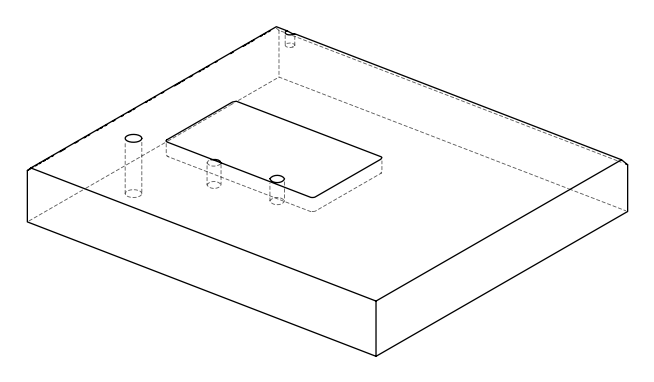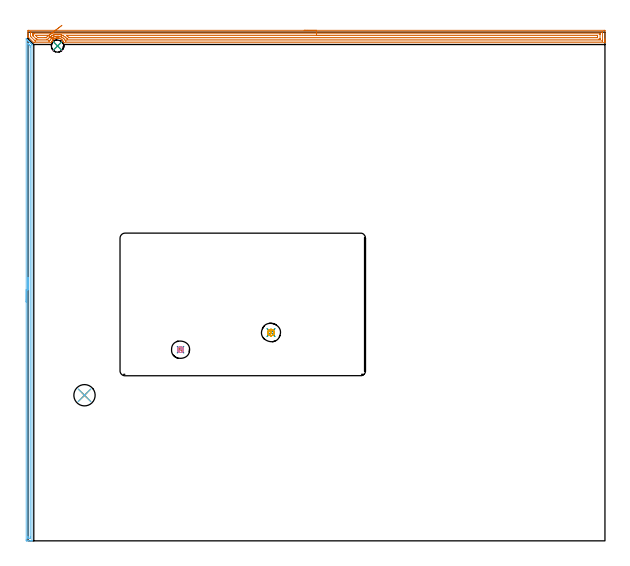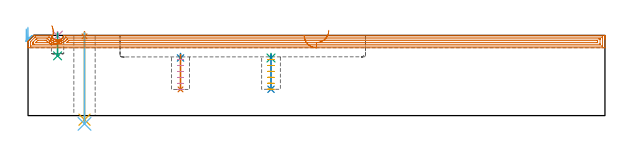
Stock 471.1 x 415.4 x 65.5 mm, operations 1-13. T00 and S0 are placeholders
(PLAN: 14 operations, 7 tool changes, 160.6 min)
(1 SPOT_DRILL | STEP1HOLE | NXT0321_9005460120000 | 0.03 min | 4 mm3)
(2 SPOT_DRILL_1 | STEP1POCKET | NXT0321_9005460120000 | 0.03 min | 1919 mm3)
(3 SPOT_DRILL_2 | STEP1POCKET_1 | NXT0321_9005460120000 | 0.03 min | 1922 mm3)
(4 SPOT_DRILL_3 | STEP1POCKET_2 | NXT0321_9005460120000 | 0.03 min | 1 mm3)
(5 DRILL_THROUGH_HOLE_INTO_CENTER | STEP1HOLE | NXT0301_072 | 0.28 min | 5212 mm3)
(6 DRILL_TO_ENLARGE_THROUGH_HOLE | STEP1HOLE | UGT0301_245 | 0.3 min | 10324 mm3)
(7 DRILL_BLIND_HOLE_INTO_CENTER | STEP1POCKET | NXT0301_128 | 0.12 min | 2928 mm3)
(8 DRILL_BLIND_HOLE_INTO_CENTER_1 | STEP1POCKET_1 | NXT0301_128 | 0.12 min | 2909 mm3)
(9 DRILL_BLIND_HOLE_INTO_CENTER_2 | STEP1POCKET_2 | NXT0301_072 | 0.08 min | 1230 mm3)
(10 MILL_ROUGH_BLIND_HOLE_CONTOUR | STEP1POCKET | NXT0201_013 | Spiral | 0.59 min | 2525 mm3)
(11 MILL_ROUGH_BLIND_HOLE_CONTOUR_1 | STEP1POCKET_1 | NXT0201_013 | Spiral | 0.64 min | 3239 mm3)
(12 AREA_MILL | FG_CHAMFER_SURFACE | UGT0205_001 | 6.7 min | 4562 mm3)
(13 AREA_MILL_1 | FG_CHAMFER_SURFACE_1 | UGT0205_001 | 15.36 min | 23914 mm3)
(14 MILL_RECTANGULAR_POCKET | POCKET_RECTANGULAR_STRAIGHT | UGT0201_086 | Follow Part, ap 2, ae 75% | 136.3 min | 408653 mm3)
(TOOL NXT0321_9005460120000 | NC Spot Drill, 142deg, 12mm, Carbide, Uncoated | D12 PA142 FL30 Z2)
(TOOL NXT0301_072 | Carbide Drill 10.1mm [860.1-1010-051A1-MM 2214] | D10.1 PA140 FL71 Z2)
(TOOL UGT0301_245 | Twist Drill 17.4 mm | D17.4 PA118 FL130 Z2)
(TOOL NXT0301_128 | Carbide Drill 12mm [861.1-1200-036A1-GP GC34] | D12 PA150 FL37.4 Z2)
(TOOL NXT0201_013 | ENDMILL 10mm | D10 FL30 Z4)
(TOOL UGT0205_001 | Chamfer Mill 20 x 3 x 45 deg. | D20 FL50 Z2)
(TOOL UGT0201_086 | End Mill 8 mm | D8 R2 FL19 Z4)
(OP 1 SPOT_DRILL)
G17 G21 G94 G90
T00 M6
G54
G17 G0 G90 X46.1 Y118.9 S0 M3
G43 Z75.5 H0
G94 G81 G98 Z64.751 F250. R68.5
G80
M5
M2
(OP 2 SPOT_DRILL_1)
G17 G21 G94 G90
T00 M6
G54
G17 G0 G90 X124.5 Y156.1 S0 M3
G43 Z75.5 H0
G94 G81 G98 Z47.072 F250. R50.7
G80
M5
M2
(OP 3 SPOT_DRILL_2)
G17 G21 G94 G90
T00 M6
G54
G17 G0 G90 X198.4 Y170.1 S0 M3
G43 Z75.5 H0
G94 G81 G98 Z47.041 F250. R50.7
G80
M5
M2
(OP 4 SPOT_DRILL_3)
G17 G21 G94 G90
T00 M6
G54
G17 G0 G90 X24.1 Y404.1 S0 M3
G43 Z75.5 H0
G94 G81 G98 Z65.061 F250. R68.5
G80
M5
M2
(OP 5 DRILL_THROUGH_HOLE_INTO_CENTER)
G17 G21 G94 G90
T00 M6
G54
G17 G0 G90 X46.1 Y118.9 S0 M3
G43 Z75.5 H1
G94 G73 G98 Z-3.338 F250. Q9.834 R67.5
G80
M5
M2
(OP 6 DRILL_TO_ENLARGE_THROUGH_HOLE)
G17 G21 G94 G90
T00 M6
G54
G17 G0 G90 X46.1 Y118.9 S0 M3
G43 Z75.5 H0
G94 G73 G98 Z-6.727 F250. Q14.445 R67.5
G80
M5
M2
(OP 7 DRILL_BLIND_HOLE_INTO_CENTER)
G17 G21 G94 G90
T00 M6
G54
G17 G0 G90 X124.5 Y156.1 S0 M3
G43 Z75.5 H1
G94 G81 G98 Z21.4 F250. R49.7
G80
M5
M2
(OP 8 DRILL_BLIND_HOLE_INTO_CENTER_1)
G17 G21 G94 G90
T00 M6
G54
G17 G0 G90 X198.4 Y170.1 S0 M3
G43 Z75.5 H1
G94 G81 G98 Z21.5 F250. R49.7
G80
M5
M2
(OP 9 DRILL_BLIND_HOLE_INTO_CENTER_2)
G17 G21 G94 G90
T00 M6
G54
G17 G0 G90 X24.1 Y404.1 S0 M3
G43 Z75.5 H1
G94 G81 G98 Z48.8 F250. R67.5
G80
M5
M2
(OP 10 MILL_ROUGH_BLIND_HOLE_CONTOUR)
G17 G21 G94 G90
T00 M6
G54
G17 G0 G90 X124.5 Y156.1 S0 M3
G43 Z75.5 H0
Z45.817
G94 G3 X124.758 Y158.142 R1.037 F250.
X122.272 Y156.672 R2.042
X123.928 Y153.872 R2.3
X122.272 Y156.672 R-2.3
X123.1 Y155.272 R1.15
X124.5 Y156.1 R1.15
G0 Z40.933
G3 X124.758 Y158.142 R1.037
X122.272 Y156.672 R2.042
X123.928 Y153.872 R2.3
X122.272 Y156.672 R-2.3
X123.1 Y155.272 R1.15
X124.5 Y156.1 R1.15
G0 Z36.05
G3 X124.758 Y158.142 R1.037
X122.272 Y156.672 R2.042
X123.928 Y153.872 R2.3
X122.272 Y156.672 R-2.3
X123.1 Y155.272 R1.15
X124.5 Y156.1 R1.15
G0 Z31.167
G3 X124.758 Y158.142 R1.037
X122.272 Y156.672 R2.042
X123.928 Y153.872 R2.3
X122.272 Y156.672 R-2.3
X123.1 Y155.272 R1.15
X124.5 Y156.1 R1.15
G0 Z26.283
G3 X124.758 Y158.142 R1.037
X122.272 Y156.672 R2.042
X123.928 Y153.872 R2.3
X122.272 Y156.672 R-2.3
X123.1 Y155.272 R1.15
X124.5 Y156.1 R1.15
G0 Z21.4
G3 X124.758 Y158.142 R1.037
X122.272 Y156.672 R2.042
X123.928 Y153.872 R2.3
X122.272 Y156.672 R-2.3
X123.1 Y155.272 R1.15
X124.5 Y156.1 R1.15
G0 Z75.5
M5
M2
(OP 11 MILL_ROUGH_BLIND_HOLE_CONTOUR_1)
G17 G21 G94 G90
T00 M6
G54
G17 G0 G90 X198.4 Y170.1 S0 M3
G43 Z75.5 H0
Z45.833
G94 G3 X198.85 Y170.595 R0.452 F250.
X198.275 Y171.419 R1.02
X196.445 Y171.249 R1.79
X195.797 Y169.603 R1.655
X198.897 Y167.497 R2.65
X195.797 Y169.603 R-2.65
X197.347 Y168.55 R1.325
X198.4 Y170.1 R1.325
G0 Z40.967
G3 X198.85 Y170.595 R0.452
X198.275 Y171.419 R1.02
X196.445 Y171.249 R1.79
X195.797 Y169.603 R1.655
X198.897 Y167.497 R2.65
X195.797 Y169.603 R-2.65
X197.347 Y168.55 R1.325
X198.4 Y170.1 R1.325
G0 Z36.1
G3 X198.85 Y170.595 R0.452
X198.275 Y171.419 R1.02
X196.445 Y171.249 R1.79
X195.797 Y169.603 R1.655
X198.897 Y167.497 R2.65
X195.797 Y169.603 R-2.65
X197.347 Y168.55 R1.325
X198.4 Y170.1 R1.325
G0 Z31.233
G3 X198.85 Y170.595 R0.452
X198.275 Y171.419 R1.02
X196.445 Y171.249 R1.79
X195.797 Y169.603 R1.655
X198.897 Y167.497 R2.65
X195.797 Y169.603 R-2.65
X197.347 Y168.55 R1.325
X198.4 Y170.1 R1.325
G0 Z26.367
G3 X198.85 Y170.595 R0.452
X198.275 Y171.419 R1.02
X196.445 Y171.249 R1.79
X195.797 Y169.603 R1.655
X198.897 Y167.497 R2.65
X195.797 Y169.603 R-2.65
X197.347 Y168.55 R1.325
X198.4 Y170.1 R1.325
G0 Z21.5
G3 X198.85 Y170.595 R0.452
X198.275 Y171.419 R1.02
X196.445 Y171.249 R1.79
X195.797 Y169.603 R1.655
X198.897 Y167.497 R2.65
X195.797 Y169.603 R-2.65
X197.347 Y168.55 R1.325
X198.4 Y170.1 R1.325
G0 Z75.5
M5
M2
(OP 12 AREA_MILL)
G17 G21 G94 G90
T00 M6
G54
G17 G0 G90 X-1.5 Y195. S1061 M3
G43 Z75.5 H0
Z70.8
G94 G1 Y195.038 Z69.928 F250.
Y195.152 Z69.063
Y195.341 Z68.212
Y195.603 Z67.38
Y195.937 Z66.574
Y196.34 Z65.8
Y196.809 Z65.064
Y197.34 Z64.372
Y197.929 Z63.729
Y198.572 Z63.139
Y199.264 Z62.608
Y200. Z62.14
Y200.774 Z61.737
Y201.58 Z61.403
Y202.412 Z61.141
Y203.264 Z60.952
Y204.128 Z60.838
Y205. Z60.8
Y409.75
X-1.494 Y409.964 Z60.804
X-1.492 Y409.981 Z60.805
X-1.463 Y409.964 Z60.835
X-1.113 Y409.613 Z61.187
X-0.93 Y409.431 Z61.367
X-0.867 Y409.368 Z61.432
X-0.697 Y409.197 Z61.602
X-0.633 Y409.135 Z61.663
X-0.569 Y409.069 Z61.73
X-0.402 Y408.902 Z61.897
X-0.337 Y408.838 Z61.96
X-0.271 Y408.771 Z62.028
X-0.107 Y408.607 Z62.192
X-0.04 Y408.542 Z62.256
X0.027 Y408.473 Z62.326
X0.189 Y408.312 Z62.488
X0.257 Y408.245 Z62.553
X0.325 Y408.175 Z62.625
X0.484 Y408.017 Z62.783
X0.553 Y407.948 Z62.85
X0.624 Y407.877 Z62.923
X0.779 Y407.722 Z63.078
X0.85 Y407.652 Z63.146
X0.922 Y407.579 Z63.221
X1.074 Y407.426 Z63.373
X1.147 Y407.355 Z63.443
X1.22 Y407.281 Z63.519
X1.369 Y407.131 Z63.668
X1.443 Y407.059 Z63.74
X1.518 Y406.982 Z63.817
X1.664 Y406.836 Z63.964
X1.74 Y406.762 Z64.036
X1.816 Y406.684 Z64.115
X1.96 Y406.541 Z64.259
X2.037 Y406.465 Z64.333
X2.114 Y406.386 Z64.413
X2.255 Y406.246 Z64.554
X2.333 Y406.169 Z64.629
X2.412 Y406.088 Z64.712
X2.55 Y405.951 Z64.849
X2.63 Y405.872 Z64.926
X2.711 Y405.79 Z65.009
X3.075 Y405.426 Z65.373
X3.107 Y405.394 Z65.403
X3.2 Y405.295 Z65.484
Y404.895 Z65.5
Y0.185
X3.197 Y0.01 Z65.488
X3.15 Y0.007 Z65.442
X2.727 Y0. Z65.027
X2.478 Z64.777
X1.74 Z64.035
X0.481 Z62.778
X-0.93 Y0.001 Z61.366
X-1.182 Y0.003 Z61.114
X-1.491 Y0.008 Z60.805
X-1.494 Y0.066 Z60.803
X-1.499 Y0.633 Z60.801
X-1.5 Y1.205 Z60.8
Y205.
X-0.086 Z62.214
Y405.836
X-0.085 Y405.882 Z62.215
X-0.082 Y405.974 Z62.218
X-0.076 Y406.115 Z62.224
X-0.04 Y406.082 Z62.26
X0.259 Y405.79 Z62.559
X0.85 Y405.2 Z63.15
X1.153 Y404.896 Z63.453
X1.74 Y404.298 Z64.04
X1.779 Y404.001 Z64.079
X1.782 Y403.959 Z64.082
X1.786 Y403.107 Z64.086
Y403.061
Y3.27
X1.782 Y2.421 Z64.082
X1.78 Y2.381 Z64.08
X1.74 Y2.01 Z64.04
X1.267 Y2.003 Z63.567
X0.85 Y2.002 Z63.15
X0.376 Y2.003 Z62.676
X-0.04 Y2.01 Z62.26
X-0.08 Y2.421 Z62.22
X-0.083 Y2.464 Z62.217
X-0.086 Y3.316 Z62.214
Y3.362
Y205.
Y205.872 Z62.252
Y206.737 Z62.366
Y207.588 Z62.555
Y208.42 Z62.817
Y209.226 Z63.151
Y210. Z63.554
Y210.736 Z64.023
Y211.428 Z64.554
Y212.071 Z65.143
Y212.66 Z65.786
Y213.192 Z66.478
Y213.66 Z67.214
Y214.063 Z67.988
Y214.397 Z68.794
Y214.659 Z69.626
Y214.848 Z70.478
Y214.962 Z71.343
Y215. Z72.214
G0 Z75.5
M5
M2
(OP 13 AREA_MILL_1)
G17 G21 G94 G90
T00 M6
G54
G17 G0 G90 X225.55 Y416.9 S1061 M3
G43 Z75.5 H0
Z65.4
G94 G1 X225.588 Z64.528 F250.
X225.702 Z63.664
X225.891 Z62.812
X226.153 Z61.98
X226.487 Z61.174
X226.89 Z60.4
X227.359 Z59.664
X227.89 Z58.972
X228.479 Z58.329
X229.122 Z57.74
X229.814 Z57.208
X230.55 Z56.74
X231.324 Z56.337
X232.13 Z56.003
X232.962 Z55.741
X233.814 Z55.552
X234.678 Z55.438
X235.55 Z55.4
X470.483
X470.786 Y416.897 Z55.402
X471.09 Y416.892 Z55.406
X471.1 Y416.583 Z55.714
Y410.067 Z62.228
Y409.516 Z62.781
Y409.175 Z63.121
Y408.624 Z63.672
Y408.284 Z64.011
Y407.604 Z64.696
Y407.252 Z65.048
X471.093 Y406.854 Z65.438
X471.09 Y406.803 Z65.488
X470.93 Y406.8 Z65.5
X29.202
X29.065 Y406.803 Z65.489
X29.023 Y406.913 Z65.381
X28.949 Y407.135 Z65.162
X28.912 Y407.25 Z65.047
X28.742 Y407.691 Z64.608
X28.578 Y408.023 Z64.273
X28.393 Y408.347 Z63.949
X28.232 Y408.576 Z63.721
X27.885 Y409.002 Z63.297
X27.716 Y409.175 Z63.124
X27.5 Y409.398 Z62.902
X27.426 Y409.464 Z62.836
X27.231 Y409.62 Z62.68
X27.028 Y409.766 Z62.533
X26.607 Y410.033 Z62.266
X26.281 Y410.201 Z62.099
X26.019 Y410.318 Z61.982
X25.948 Y410.35 Z61.95
X25.714 Y410.428 Z61.866
X25.629 Y410.451 Z61.842
X25.403 Y410.513 Z61.779
X25.27 Y410.551 Z61.744
X24.821 Y410.639 Z61.66
X24.375 Y410.681 Z61.616
X24.037 Y410.68 Z61.599
X24.035 Y410.679 Z61.6
X23.928 Y410.683 Z61.602
X23.608 Y410.661 Z61.636
X23.481 Y410.65 Z61.646
X23.434 Y410.642 Z61.652
X23.316 Y410.624 Z61.674
X23.035 Y410.577 Z61.72
X22.792 Y410.513 Z61.781
X22.64 Y410.474 Z61.82
X22.502 Y410.429 Z61.865
X22.251 Y410.35 Z61.95
X22.142 Y410.305 Z61.994
X21.689 Y410.08 Z62.218
X21.249 Y409.822 Z62.477
X21.163 Y409.76 Z62.539
X21.008 Y409.648 Z62.649
X20.779 Y409.463 Z62.835
X20.356 Y409.057 Z63.242
X20.155 Y408.823 Z63.476
X20.084 Y408.73 Z63.568
X19.968 Y408.578 Z63.722
X19.823 Y408.348 Z63.951
X19.701 Y408.157 Z64.143
X19.632 Y408.03 Z64.27
X19.528 Y407.838 Z64.458
X19.463 Y407.722 Z64.576
X19.287 Y407.251 Z65.048
X19.22 Y407.04 Z65.256
X19.164 Y406.877 Z65.417
X19.135 Y406.803 Z65.489
X18.929 Y406.8 Z65.5
X5.083
X4.697 Y406.805 Z65.491
X4.59 Y406.909 Z65.389
X0.096 Y411.404 Z60.894
X0.01 Y411.493 Z60.804
X0. Y411.744 Z60.555
Y412.061 Z60.238
Y412.742 Z59.553
Y413.973 Z58.324
Y414.525 Z57.77
Y416.032 Z56.264
X0.002 Y416.308 Z55.988
X0.007 Y416.891 Z55.405
X0.03 Y416.893 Z55.403
X0.617 Y416.9 Z55.4
X235.55
Y415.486 Z56.814
X468.696 Y415.485 Z56.815
X468.766 Y415.484 Z56.816
X468.905 Y415.479 Z56.821
X469.09 Y415.467 Z56.833
X469.092 Y415.416 Z56.884
X469.099 Y415.015 Z57.285
X469.1 Y409.175 Z63.125
Y408.773 Z63.527
X469.096 Y408.284 Z64.016
X469.093 Y408.235 Z64.065
X469.091 Y408.227 Z64.073
X469.067 Y408.221 Z64.079
X468.976 Y408.218 Z64.082
X468.836 Y408.215 Z64.085
X468.766 Y408.214 Z64.086
X30.989 Y408.215 Z64.085
X30.919 Y408.216 Z64.084
X30.78 Y408.221 Z64.079
X30.602 Y408.234 Z64.066
X30.574 Y408.284 Z64.016
X30.399 Y408.594 Z63.706
X30.095 Y409.099 Z63.201
X30.04 Y409.175 Z63.125
X29.866 Y409.404 Z62.896
X29.27 Y410.067 Z62.233
X29.202 Y410.139 Z62.161
X29.116 Y410.219 Z62.081
X28.659 Y410.609 Z61.691
X28.309 Y410.848 Z61.452
X28.138 Y410.958 Z61.342
X27.886 Y411.112 Z61.188
X27.679 Y411.222 Z61.078
X27.416 Y411.357 Z60.943
X27.147 Y411.479 Z60.821
X26.949 Y411.566 Z60.734
X26.718 Y411.655 Z60.645
X26.522 Y411.717 Z60.583
X26.058 Y411.85 Z60.45
X25.629 Y411.945 Z60.355
X25.511 Y411.968 Z60.332
X25.085 Y412.034 Z60.266
X24.736 Y412.068 Z60.232
X24.498 Y412.087 Z60.213
X23.842 Y412.096 Z60.204
X23.611 Y412.081 Z60.219
X22.949 Y412.01 Z60.29
X22.812 Y411.987 Z60.313
X22.131 Y411.85 Z60.45
X22.056 Y411.831 Z60.469
X21.393 Y411.62 Z60.68
X21.296 Y411.585 Z60.715
X21.163 Y411.531 Z60.769
X20.774 Y411.346 Z60.954
X20.269 Y411.081 Z61.219
X20.191 Y411.036 Z61.264
X20.065 Y410.958 Z61.342
X19.654 Y410.683 Z61.617
X19.376 Y410.468 Z61.832
X19.16 Y410.282 Z62.018
X18.933 Y410.067 Z62.233
X18.706 Y409.844 Z62.456
X18.483 Y409.591 Z62.709
X18.301 Y409.357 Z62.943
X18.167 Y409.175 Z63.125
X17.943 Y408.823 Z63.477
X17.626 Y408.284 Z64.016
X17.612 Y408.261 Z64.039
X17.589 Y408.224 Z64.076
X16.765 Y408.215 Z64.085
X16.696
X5.977
X5.907 Y408.216 Z64.084
X5.769 Y408.221 Z64.079
X5.73 Y408.232 Z64.068
X5.709 Y408.248 Z64.052
X5.669 Y408.284 Z64.016
X5.084 Y408.866 Z63.434
X2.404 Y411.548 Z60.752
X2.108 Y411.85 Z60.45
X2.01 Y411.953 Z60.347
X2.006 Y412.052 Z60.248
X2.002 Y412.251 Z60.049
X2. Y414.927 Z57.373
X2.004 Y415.416 Z56.884
X2.007 Y415.465 Z56.835
X2.009 Y415.473 Z56.827
X2.033 Y415.479 Z56.821
X2.124 Y415.482 Z56.818
X2.264 Y415.485 Z56.815
X2.334 Y415.486 Z56.814
X235.55
Y414.072 Z58.228
X466.91 Y414.071 Z58.229
X467.056 Y414.07 Z58.23
X467.08 Y414.068 Z58.232
X467.086 Y414.066 Z58.234
X467.09 Y414.05 Z58.25
X467.096 Y413.949 Z58.351
X467.099 Y413.823 Z58.477
Y409.878 Z62.422
X467.093 Y409.688 Z62.612
X467.09 Y409.639 Z62.661
X467.072 Y409.635 Z62.665
X467.019 Y409.632 Z62.668
X466.91 Y409.63 Z62.67
X466.456 Y409.629 Z62.671
X466.017 Y409.628 Z62.672
X32.321 Y409.629 Z62.671
X32.102 Y409.631 Z62.669
X31.993 Y409.634 Z62.666
X31.97 Y409.635 Z62.665
X31.941 Y409.667 Z62.633
X31.882 Y409.739 Z62.561
X31.622 Y410.067 Z62.233
X30.989 Y410.789 Z61.511
X30.824 Y410.958 Z61.342
X30.637 Y411.137 Z61.163
X30.438 Y411.303 Z60.997
X30.095 Y411.585 Z60.715
X29.714 Y411.85 Z60.45
X29.202 Y412.177 Z60.123
X28.5 Y412.551 Z59.749
X28.309 Y412.637 Z59.663
X28.065 Y412.742 Z59.558
X27.416 Y412.982 Z59.318
X27.072 Y413.084 Z59.216
X26.522 Y413.226 Z59.074
X25.911 Y413.351 Z58.949
X25.629 Y413.397 Z58.903
X24.89 Y413.479 Z58.821
X24.736 Y413.491 Z58.809
X23.965 Y413.511 Z58.789
X23.842 Y413.51 Z58.79
X23.464 Y413.491 Z58.809
X23.121 Y413.461 Z58.839
X22.949 Y413.444 Z58.856
X22.616 Y413.404 Z58.896
X22.33 Y413.359 Z58.941
X22.056 Y413.303 Z58.997
X21.591 Y413.205 Z59.095
X21.163 Y413.091 Z59.209
X20.895 Y413.009 Z59.291
X20.269 Y412.802 Z59.498
X20.225 Y412.786 Z59.514
X20.119 Y412.742 Z59.558
X19.618 Y412.5 Z59.8
X19.376 Y412.374 Z59.926
X19.036 Y412.19 Z60.11
X18.483 Y411.855 Z60.445
X18.475 Y411.85 Z60.45
X17.967 Y411.474 Z60.826
X17.589 Y411.158 Z61.142
X17.379 Y410.958 Z61.342
X17.034 Y410.621 Z61.679
X16.696 Y410.235 Z62.065
X16.621 Y410.142 Z62.158
X16.563 Y410.067 Z62.233
X16.236 Y409.635 Z62.665
X15.803 Y409.632 Z62.668
X15.348 Y409.629 Z62.671
X7.309
X6.87 Y409.632 Z62.668
X6.808 Y409.634 Z62.666
X6.775 Y409.637 Z62.663
X6.741 Y409.667 Z62.633
X6.604 Y409.8 Z62.5
X6.333 Y410.067 Z62.233
X4.55 Y411.85 Z60.45
X4.19 Y412.213 Z60.087
X4.066 Y412.346 Z59.954
X4.01 Y412.427 Z59.873
X4.006 Y412.552 Z59.748
X4.002 Y412.742 Z59.558
X4. Y412.931 Z59.369
Y413.633 Z58.667
X4.001 Y413.822 Z58.478
X4.007 Y414.012 Z58.288
X4.01 Y414.061 Z58.239
X4.028 Y414.065 Z58.235
X4.081 Y414.068 Z58.232
X4.19 Y414.07 Z58.23
X4.644 Y414.071 Z58.229
X5.084 Y414.072 Z58.228
X235.55
Y412.657 Z59.643
X464.315
X465.049 Y412.651 Z59.649
X465.086
X465.09 Y412.609 Z59.691
X465.095 Y412.504 Z59.796
X465.098 Y412.294 Z60.006
X465.1 Y411.873 Z60.427
X465.098 Y411.416 Z60.884
X465.094 Y411.199 Z61.101
X465.09 Y411.091 Z61.209
X465.084 Y411.049 Z61.251
X465.034 Y411.048 Z61.252
X464.23 Y411.043 Z61.257
X464.146
X33.583
X33.181 Y411.05 Z61.25
X33.134 Y411.052 Z61.248
X32.775 Y411.439 Z60.861
X32.379 Y411.85 Z60.45
X32.165 Y412.049 Z60.251
X31.882 Y412.29 Z60.01
X31.447 Y412.65 Z59.65
X31.966 Y412.657 Z59.643
X235.55
X236.422 Z59.681
X237.287 Z59.795
X238.138 Z59.983
X238.97 Z60.246
X239.776 Z60.58
X240.55 Z60.982
X241.286 Z61.451
X241.978 Z61.982
X242.621 Z62.572
X243.21 Z63.215
X243.742 Z63.907
X244.21 Z64.643
X244.613 Z65.416
X244.947 Z66.222
X245.209 Z67.054
X245.398 Z67.906
X245.512 Z68.771
X245.55 Z69.643
G0 Z75.5
X27.714 Y420.97
Z63.021
G1 X27.329 Y420.677 Z62.295
X26.895 Y420.346 Z61.614
X26.415 Y419.981 Z60.983
X25.894 Y419.585 Z60.408
X25.334 Y419.159 Z59.891
X24.741 Y418.707 Z59.438
X24.119 Y418.234 Z59.051
X23.472 Y417.742 Z58.734
X22.805 Y417.235 Z58.489
X22.125 Y416.717 Z58.318
X21.434 Y416.192 Z58.223
X20.74 Y415.663 Z58.203
X20.048 Y415.136 Z58.259
X19.361 Y414.614 Z58.391
X18.687 Y414.101 Z58.597
X18.029 Y413.6 Z58.877
X17.393 Y413.117 Z59.228
X16.784 Y412.653 Z59.647
X16.696 Y412.586 Z59.714
X16.286 Y412.259 Z60.041
X15.814 Y411.85 Z60.45
X15.803 Y411.84 Z60.46
X15.408 Y411.456 Z60.844
X15.001 Y411.05 Z61.25
X14.91 Y411.046 Z61.254
X14.824 Y411.044 Z61.256
X14.016 Y411.043 Z61.257
X8.572
X8.168
X7.966 Y411.045 Z61.255
X7.865 Y411.047 Z61.253
X7.819 Y411.05 Z61.25
X7.763 Y411.096 Z61.204
X7. Y411.85 Z60.45
X6.87 Y411.979 Z60.321
X6.233 Y412.628 Z59.672
X6.215 Y412.651 Z59.649
X6.244 Y412.653 Z59.647
X6.333 Y412.655 Z59.645
X6.512 Y412.657 Z59.643
X6.87
X16.512
X16.696 Y412.656 Z59.644
X16.783 Y412.655 Z59.645
X16.784 Y412.654 Z59.646
X17.358 Y412.212 Z60.133
X17.895 Y411.797 Z60.681
X18.393 Y411.414 Z61.286
X18.847 Y411.064 Z61.943
X19.254 Y410.75 Z62.648
X19.611 Y410.475 Z63.395
X19.915 Y410.24 Z64.179
X20.164 Y410.049 Z64.992
X20.355 Y409.901 Z65.831
X20.488 Y409.799 Z66.687
X20.561 Y409.742 Z67.554
X20.575 Y409.732 Z68.426
X20.528 Y409.768 Z69.297
X20.421 Y409.851 Z70.159
X20.254 Y409.979 Z71.005
X20.031 Y410.151 Z71.831
X19.751 Y410.367 Z72.628
X19.417 Y410.625 Z73.392
G0 Z75.5
M5
M2
